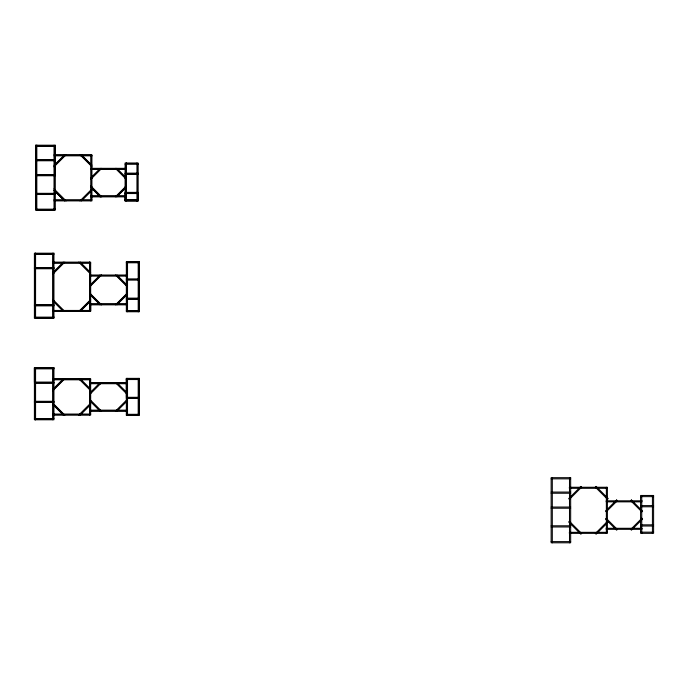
<?xml version="1.0" encoding="UTF-8"?>
<svg xmlns="http://www.w3.org/2000/svg" width="688" height="688" viewBox="0 0 688 688"><rect width="100%" height="100%" fill="white"/><g stroke="black" fill="none" stroke-linecap="round" stroke-linejoin="round"><path stroke-width="1.03" d="M34.4 367.684L34.4 419.783L53.939 419.783L53.939 367.684L34.4 367.684L34.4 382.081L53.939 382.081M35.57 267.58L35.57 253.193L35.57 254.362M35.656 145.202L35.656 175.156L55.186 175.156L55.186 145.202L35.656 145.202L35.656 210.322L55.186 210.322L55.186 145.202M53.939 367.684L53.939 368.854L34.4 368.854M53.939 311.483L53.939 310.443M55.186 191.47L54.017 190.301L64.612 200.896L55.186 191.47L55.186 190M89.621 263.169L89.621 262.128L89.621 311.483L89.621 294.378L100.087 304.844M90.661 393.562L90.661 392.091M52.761 310.443L90.661 310.443L90.661 303.804M90.661 295.427L90.661 293.948L89.621 292.907L101.557 304.844L100.517 303.804M91.917 188.478L91.917 187.007L90.876 185.966L101.764 196.863L100.723 195.822L99.253 195.822M91.917 169.377L91.917 168.336M125.096 188.546L125.096 187.076M125.096 169.377L125.096 168.336M125.096 200.862L125.096 192.958L138.116 192.958L138.116 200.862L125.096 200.862L125.096 163.004L138.116 163.004L138.116 200.862M126.343 276.06L126.343 275.019M126.343 378.374L126.343 415.492L139.372 415.492L139.372 378.374L126.343 378.374L126.343 397.311L139.372 397.311M138.193 299.314L138.193 311.733L138.193 310.563M138.193 379.544L139.372 379.544L139.372 378.374M54.017 165.387L64.612 154.791M54.601 165.533L64.827 155.316M55.186 165.688L54.017 166.857L66.082 154.791M90.876 177.762L100.293 168.336M91.392 177.977L100.508 168.861M79.98 200.896L91.917 188.959M81.236 200.371L91.392 190.215M81.451 200.896L91.917 190.43M115.309 196.863L126.265 185.898M116.564 196.338L125.68 187.222M116.779 196.863L126.265 187.377M62.316 263.169L63.356 262.128L52.761 272.715L53.939 271.545L53.939 273.016M53.346 272.869L63.571 262.644M52.761 274.194L64.835 262.128M100.087 275.019L89.621 285.486L90.661 284.445L90.661 285.916L89.621 286.956L101.557 275.019L100.517 276.06M90.137 285.701L100.302 275.544M78.724 311.483L90.661 299.547M79.98 310.959L90.137 300.802M80.195 311.483L90.661 301.017M52.761 389.356L63.356 378.761L62.316 379.802M53.346 389.503L63.571 379.286M52.761 390.827L64.835 378.761M89.621 393.132L100.087 382.666M90.137 393.347L100.302 383.19M89.621 394.602L101.557 382.666M78.724 415.096L90.661 403.159M79.98 414.58L90.137 404.415M90.661 404.63L80.195 415.096L81.244 414.056L79.765 414.056M115.446 304.844L127.521 292.847M116.711 304.32L126.936 294.163M126.343 295.479L127.521 294.318L116.926 304.844M115.446 411.192L127.521 399.195M116.711 410.667L126.936 400.511M116.926 411.192L127.521 400.665M54.017 146.381L55.186 146.381L35.656 146.381M54.017 154.791L91.917 154.791L91.917 200.896L54.017 200.896M54.601 155.316L91.392 155.316L91.392 200.371L54.601 200.371M90.876 155.832L91.917 155.832L54.017 155.832M35.656 159.599L55.186 159.599M35.656 160.184L55.186 160.184M35.656 160.768L55.186 160.768M136.946 164.174L138.116 164.174L125.096 164.174M90.876 168.336L126.265 168.336M91.392 168.861L125.68 168.861M99.253 169.377L100.723 169.377L101.764 168.336L90.876 179.233L91.917 178.192L91.917 176.721M90.876 169.377L126.265 169.377M125.096 173.135L138.116 173.135M125.096 173.72L138.116 173.72M125.096 174.313L138.116 174.313M35.656 174.571L55.186 174.571M35.656 175.75L55.186 175.75M125.096 192.373L138.116 192.373M35.656 193.328L55.186 193.328M125.096 193.543L138.116 193.543M35.656 193.913L55.186 193.913M35.656 194.498L55.186 194.498M90.876 195.822L126.265 195.822M91.392 196.338L125.68 196.338M90.876 196.863L126.265 196.863M125.096 199.683L138.116 199.683M54.017 199.855L91.917 199.855M81.021 199.855L82.491 199.855M125.096 200.862L138.116 200.862M35.656 209.152L55.186 209.152M34.4 254.362L53.939 254.362M52.761 262.128L90.661 262.128L90.661 311.483L52.761 311.483M53.346 262.644L90.137 262.644L90.137 310.959L53.346 310.959M127.521 262.782L126.343 262.782L139.372 262.782L138.193 262.782M52.761 263.169L90.661 263.169M34.4 267.58L53.939 267.58M34.4 268.165L53.939 268.165M34.4 268.75L53.939 268.75M89.621 275.019L127.521 275.019M90.137 275.544L126.936 275.544M89.621 276.06L127.521 276.06M126.343 278.915L139.372 278.915M126.343 279.5L139.372 279.5M126.343 280.085L139.372 280.085M126.343 298.136L139.372 298.136M126.343 298.73L139.372 298.73M126.343 299.314L139.372 299.314M89.621 303.804L127.521 303.804M90.137 304.32L126.936 304.32M34.4 304.698L53.939 304.698M89.621 304.844L127.521 304.844M34.4 305.283L53.939 305.283M34.4 305.868L53.939 305.868M79.765 310.443L81.244 310.443M89.621 310.443L90.661 310.443M126.343 310.563L139.372 310.563M34.4 317.134L53.939 317.134L52.761 317.134M52.761 378.761L90.661 378.761L90.661 415.096L52.761 415.096M53.346 379.286L90.137 379.286L90.137 414.58L53.346 414.58M127.521 379.544L126.343 379.544L139.372 379.544M52.761 379.802L90.661 379.802M90.661 382.666L89.621 382.666L127.521 382.666M34.4 382.666L53.939 382.666M34.4 383.25L53.939 383.25M90.137 383.19L126.936 383.19M127.521 383.715L89.621 383.715L90.661 383.715M99.038 383.715L100.517 383.715M126.343 397.905L139.372 397.905M126.343 398.49L139.372 398.49M34.4 401.302L53.939 401.302M34.4 401.887L53.939 401.887M34.4 402.471L53.939 402.471M90.661 410.151L89.621 410.151L127.521 410.151M99.038 410.151L100.517 410.151L101.557 411.192L89.621 399.255L90.661 400.296M90.137 410.667L126.936 410.667M127.521 411.192L89.621 411.192L90.661 411.192M52.761 414.056L90.661 414.056M126.343 414.314L139.372 414.314M34.4 418.605L53.939 418.605M551.14 478.848L570.67 478.848M607.401 488.308L569.372 488.308L569.372 487.259L607.401 487.259L607.401 533.363L569.372 533.363L569.372 532.323L607.401 532.323M551.14 492.066L570.67 492.066M551.14 493.236L570.67 493.236M640.58 496.641L653.6 496.641M640.58 505.611L653.6 505.611M640.58 506.781L653.6 506.781M551.14 507.047L570.67 507.047M551.14 508.217L570.67 508.217M640.58 524.841L653.6 524.841M551.14 525.795L570.67 525.795M640.58 526.01L653.6 526.019M551.14 526.974L570.67 526.974M640.58 532.159L653.6 532.159M551.14 541.619L570.67 541.619M116.926 275.019L127.521 285.546L126.343 284.385M116.711 275.544L126.936 285.701M115.446 275.019L127.521 287.016M116.926 382.666L127.521 393.192M116.711 383.19L126.936 393.347M115.446 382.666L127.521 394.663L126.343 393.502M116.779 168.336L126.265 177.822M116.564 168.861L125.68 177.977M126.265 179.301L115.309 168.336L116.349 169.377M90.876 164.217L91.917 165.258L81.451 154.791M81.236 155.316L91.392 165.473M81.021 155.832L79.98 154.791L91.917 166.728M91.392 187.222L100.508 196.338M54.017 188.83L66.082 200.896L65.042 199.855M54.601 190.155L64.827 200.371M79.98 262.644L90.137 272.801M79.765 263.169L78.724 262.128L90.661 274.065L89.621 273.016L89.621 271.545L90.661 272.586L80.195 262.128L81.244 263.169M90.137 294.163L100.302 304.32M53.346 300.742L63.571 310.959M63.356 311.483L52.761 300.888L53.939 302.066L53.939 300.587L52.761 299.418L64.835 311.483L63.786 310.443M80.195 378.761L90.661 389.227M79.98 379.286L90.137 389.442M90.661 390.698L78.724 378.761L79.765 379.802M90.137 400.511L100.302 410.667M100.087 411.192L89.621 400.726L90.661 401.766M52.761 403.03L64.835 415.096M53.346 404.355L63.571 414.58M52.761 404.501L63.356 415.096M138.193 414.314L138.193 415.492L138.193 398.49M136.946 199.683L136.946 200.862L136.946 193.543M126.343 303.804L126.343 304.844M126.265 164.174L126.265 163.004L126.265 173.135M125.096 176.653L125.096 178.132M125.096 195.822L125.096 196.863M91.917 195.822L91.917 196.863M90.661 275.019L90.661 276.06M89.621 300.587L89.621 302.066M89.621 379.802L89.621 378.761L89.621 415.096L89.621 414.056M89.621 388.187L89.621 389.657M55.186 154.791L55.186 155.832M54.017 209.152L54.017 210.322L54.017 194.498M53.939 262.128L53.939 263.169M53.939 378.761L53.939 379.802M53.939 388.187L53.939 389.657M53.939 414.056L53.939 415.096M36.825 146.381L36.825 145.202L36.825 159.599M36.825 209.152L36.825 210.322L36.825 194.498M35.57 368.854L35.57 367.684L35.57 382.081M35.57 418.605L35.57 419.783L35.57 402.471M652.43 495.472L652.43 505.611M652.43 506.781L652.43 524.841M652.43 526.019L652.43 533.329M641.749 495.472L641.749 505.611M641.749 506.781L641.749 524.841M641.749 526.019L641.749 533.329M606.36 487.259L606.36 533.363M569.501 477.678L569.501 492.066M569.501 493.236L569.501 507.047M569.501 508.217L569.501 525.795M569.501 526.974L569.501 542.798M552.309 477.678L552.309 492.066M552.309 493.236L552.309 507.047M552.309 508.217L552.309 525.795M552.309 526.974L552.309 542.798M138.787 278.915L138.787 262.197L126.936 262.197L126.936 278.915M138.787 280.085L138.787 298.136M138.787 299.314L138.787 311.148L126.936 311.148L126.936 299.314M138.787 397.311L138.787 378.959L126.936 378.959L126.936 397.311M138.787 398.49L138.787 414.898L126.936 414.898L126.936 398.49M138.193 261.612L138.193 278.915M138.193 280.085L138.193 298.136M138.193 378.374L138.193 397.311M137.531 173.135L137.531 163.589L125.68 163.589L125.68 173.135M137.531 174.313L137.531 192.373M137.531 193.543L137.531 200.277L125.68 200.277L125.68 193.543M136.946 163.004L136.946 173.135M136.946 174.313L136.946 192.373M127.521 261.612L127.521 278.915M127.521 280.085L127.521 298.136M127.521 299.314L127.521 311.733M127.521 378.374L127.521 397.311M127.521 398.49L127.521 415.492M126.936 280.085L126.936 298.136M126.265 174.313L126.265 192.373M126.265 193.543L126.265 200.862M125.68 174.313L125.68 192.373M90.876 154.791L90.876 200.896M54.601 159.599L54.601 145.796L36.24 145.796L36.24 159.599M54.601 160.768L54.601 174.571M54.601 175.75L54.601 193.328M54.601 194.498L54.601 209.737L36.24 209.737L36.24 194.498M54.017 145.202L54.017 159.599M54.017 160.768L54.017 174.571M54.017 175.75L54.017 193.328M53.346 267.58L53.346 253.777L34.985 253.777L34.985 267.58M53.346 268.75L53.346 304.698M53.346 305.868L53.346 317.718L34.985 317.718L34.985 305.868M53.346 382.081L53.346 368.269L34.985 368.269L34.985 382.081M53.346 383.25L53.346 401.302M53.346 402.471L53.346 419.198L34.985 419.198L34.985 402.471M52.761 253.193L52.761 267.58M52.761 268.75L52.761 304.698M52.761 305.868L52.761 318.312M52.761 367.684L52.761 382.081M52.761 383.25L52.761 401.302M52.761 402.471L52.761 419.783M36.825 160.768L36.825 174.571M36.825 175.75L36.825 193.328M36.24 160.768L36.24 174.571M36.24 175.75L36.24 193.328M35.57 268.75L35.57 304.698M35.57 305.868L35.57 318.312M35.57 383.25L35.57 401.302M34.985 268.75L34.985 304.698M34.985 383.25L34.985 401.302M580.861 486.433L568.675 498.619L569.406 499.359L581.592 487.173L580.861 486.433M596.109 486.433L595.369 487.173L607.487 499.29L608.226 498.559L596.109 486.433M569.406 521.272L568.675 522.011L580.861 534.198L581.592 533.458L569.406 521.272M616.603 499.978L605.526 511.064L606.266 511.795L617.342 500.718L616.603 499.978M606.266 518.348L605.526 519.079L616.603 530.164L617.342 529.425L606.266 518.348M607.487 521.341L595.369 533.458L596.109 534.198L608.226 522.072L607.487 521.341M631.429 499.978L630.698 500.718L641.844 511.863L642.575 511.124L631.429 499.978M641.844 518.279L630.698 529.425L631.429 530.164L642.575 519.019L641.844 518.279M53.939 253.193L34.4 253.193L34.4 318.312L53.939 318.312L53.939 253.193M139.372 261.612L126.343 261.612L126.343 311.75L139.372 311.75L139.372 261.612M570.67 477.678L551.14 477.678L551.14 542.798L570.67 542.798L570.67 477.678M653.6 495.472L640.58 495.472L640.58 533.329L653.6 533.329L653.6 495.472M641.878 500.812L606.223 500.812L606.223 501.853L641.878 501.853L641.878 500.812M641.878 528.289L606.223 528.289L606.223 529.33L641.878 529.33L641.878 528.289M100.293 196.863L90.876 187.437L100.293 196.863"/></g></svg>
